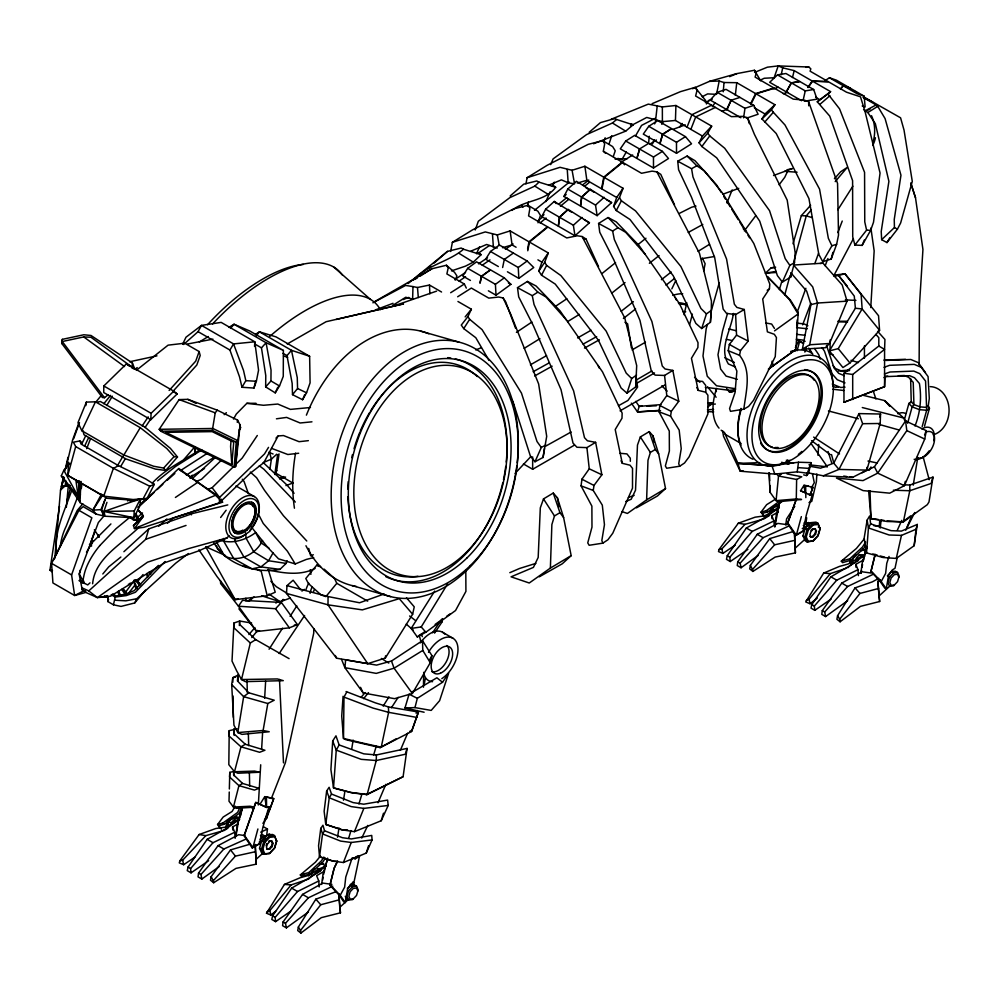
<?xml version="1.0" encoding="UTF-8"?>
<svg xmlns="http://www.w3.org/2000/svg" width="999" height="999" viewBox="0 0 999 999"><rect width="100%" height="100%" fill="white"/><g stroke="black" fill="none" stroke-linecap="round" stroke-linejoin="round"><path stroke-width="1.5" d="M887.075 520.929L903.371 521.89L927.309 504.682L928.983 501.96L932.991 477.122L909.802 485.064L909.789 490.734L903.371 521.89L887.149 521.515L870.991 518.656L868.618 490.659M283.379 350.399L283.266 376.348L279.508 385.964L275.249 392.857L265.659 386.913L265.771 375.574L261.463 347.852L266.084 342.744L283.379 350.399L249.762 330.994L234.041 324.238L228.908 327.385M884.939 376.76L884.577 386.688L843.968 402.297L843.968 373.239L878.795 346.041L878.833 337.737L875.948 334.428M367.744 663.636L336.601 658.204L286.488 593.406L286.988 585.639L328.059 596.553L327.997 604.832L367.744 663.636L385.289 658.104L412.649 614.248L414.248 606.83L406.506 597.802M434.565 633.104L442.232 621.678L442.257 618.606M103.796 385.976L103.734 392.545L150.787 419.705L177.185 393.931L173.751 391.171L126.448 363.861L103.796 385.976L151.099 413.286L150.787 419.705M265.659 386.913L270.941 380.969L271.041 370.042L266.084 342.744L234.041 324.238L230.482 328.409M423.476 687.212L423.588 676.66M276.673 841.308L274.45 835.589L272.527 834.49L267.145 835.014L261.763 840.708L259.528 848.213L261.763 853.146L263.686 854.257L269.742 853.321L274.65 848.139L276.673 841.308L274.45 835.589L269.068 836.126L267.145 835.014M346.69 692.17L343.993 697.09L343.494 738.411L345.866 739.685L380.119 747.639L411.563 731.53L418.456 712.025L388.449 706.93L375.474 702.896L346.066 691.533M820.117 528.971L817.894 523.251L815.971 522.14L810.589 522.677L805.194 528.359L802.971 535.864L805.194 540.796L807.117 541.908L813.186 540.971L818.081 535.801L820.117 528.971L817.894 523.251L812.512 523.788L810.589 522.677M850.511 559.328L849.699 562.849L850.436 560.339M529.433 242.058L548.301 252.947L541.92 262.15L538.823 271.066L541.533 275.2L555.257 284.091L598.463 340.334L621.091 388.012L626.96 393.156L635.676 386.95L636.7 365.646L624.737 317.894L582.117 236.538L577.285 235.776L566.758 237.937L547.889 227.035L529.433 242.058L527.772 250.761M711.3 310.439L711.425 301.024L699.462 253.271L656.88 171.89L652.06 171.129L641.533 173.289L622.664 162.4L604.195 177.41L601.997 189.023L616.683 197.502L613.598 206.431L616.296 210.552L629.982 219.48L673.201 275.712L695.828 323.389L701.685 328.534L710.401 322.327L711.3 310.439L706.43 313.911L701.685 328.534M248.888 844.53L230.519 849.912L211.151 876.685L210.489 880.219L213.674 882.729L235.964 868.393L256.206 864.172L255.22 845.891M792.657 531.693L769.73 538.611L750.361 565.372L749.7 568.906L752.884 571.428L775.174 557.08L795.416 552.859L794.455 533.116M768.855 472.814L770.129 492.357L776.073 500.649L796.29 498.938L796.628 479.458L801.747 476.785L787.025 473.901M229.221 730.656L228.821 764.66L234.515 771.752L237.887 773.238L259.515 772.252L254.57 771.091L234.515 771.752L240.984 746.802L245.317 744.28L264.935 750.249L259.578 752.284L240.984 746.802L229.233 736.201L229.221 730.656L236.763 728.945M313.798 628.633L313.711 633.204L285.402 762.712L271.328 798.576M376.386 754.957L376.261 760.526L367.132 794.542L352.709 792.981L336.039 788.673L333.516 787.824L330.906 769.63L332.704 740.971L335.964 735.851L339.148 744.942L336.251 750.112L333.516 787.824L350.312 792.357L367.132 794.542L403.097 776.71L407.08 748.413L376.386 754.957L363.786 753.845L339.148 744.942M167.432 523.251L173.177 518.081L219.393 502.784L219.543 497.427L212.125 487.699L207.879 489.373M256.206 864.172L255.245 844.43M795.416 552.859L794.555 534.59M229.258 792.02L229.008 801.235L233.441 807.067L236.301 808.316L254.358 807.192L250.187 806.23L233.441 807.067L238.936 785.639L242.595 783.453L258.953 788.311L254.42 790.097L238.936 785.639L229.545 776.96L229.795 772.352L234.34 771.34M229.345 788.998L229.795 772.352M870.753 307.592L874.162 250.911L870.891 228.022M108.079 394.842L104.483 397.714L102.36 397.49L61.851 343.556L62.338 339.348L83.816 334.765L90.996 335.477L132.38 362.974L134.553 368.494M62.338 339.348L61.851 343.556M145.504 590.084L134.728 602.946L121.029 606.418L113.436 604.795L107.78 601.523L107.942 596.303M132.38 362.974L132.243 367.257L90.946 337.237L83.741 336.938L62.275 341.521L104.483 397.714M372.889 302.809L405.582 285.452L412.987 286.588L412.612 299.088L405.744 297.265L392.595 305.469M675.923 105.494L711.675 126.136L702.447 136.064L675.449 120.467L675.923 105.494L662.349 106.918L648.301 104.121L611.201 119.243M550.374 568.081L551.873 524.55L554.482 515.946L559.939 512.674L553.246 493.081L543.493 498.913L540.309 507.867L538.186 557.454L533.416 567.395L511.063 576.823L529.245 583.004L550.374 568.081L571.166 555.656L563.611 517.544L557.355 497.689L553.246 493.081M621.878 511.575L627.397 513.449L646.615 499.875L647.989 460.264L650.361 452.435L655.332 449.463L649.238 431.63L640.359 436.925L637.474 445.079L635.526 490.209L631.181 499.25L625.761 501.535M233.941 623.026L233.766 627.672L250.324 643.006L241.496 679.532L245.342 681.643L283.279 680.656L277.397 678.945L241.496 679.532L236.726 670.991L232.018 661.063L233.941 623.026L239.635 621.016L251.636 623.051M807.204 472.689L823.288 475.799L852.659 477.347L866.832 470.117L880.194 423.489L880.544 414.036L859.003 413.598L833.753 463.136L820.566 468.181L810.039 466.308M80.907 481.393L79.982 502.672L92.895 510.127L96.079 514.098L103.933 515.984L98.352 522.539L79.121 574.113L82.58 591.458L74.65 595.504L52.922 582.954L51.598 563.374L78.946 510.339L83.167 506.643L96.079 514.098M254.558 346.416L254.782 341.795L221.166 322.39L201.498 325.399L185.976 337.225L182.667 344.193M80.732 481.88L79.932 497.465L80.382 494.493M142.345 516.196L138.062 520.691L137.1 520.666L137.263 517.619L134.877 514.348M258.316 805.007L260.702 764.784M261.613 749.312L262.625 732.292M264.635 698.264L265.647 681.243M867.007 467.345L866.832 470.117L838.948 469.418L823.288 475.799M68.619 462.262L67.807 475.399L107.118 498.301L136.438 500.449M130.182 501.448L140.472 498.813L134.241 510.951L133.816 517.719L105.095 516.233L103.933 511.476L106.955 502.335M795.891 349.463L768.468 369.068L795.891 349.463L798.126 313.961L797.926 312.212L790.434 300.1L767.569 276.798L789.31 299.45L798.126 313.961L774.55 330.869M816.87 473.976L816.383 481.73L811.787 501.323L808.99 502.647M818.019 455.357L818.693 444.505M239.335 625.549L239.635 621.016L239.735 624.525L255.694 639.635L289.086 658.628M635.676 386.95L636.313 377.172M710.401 322.327L711.038 312.55M879.307 526.61L879.719 520.479M343.069 696.291L341.733 716.083L343.494 738.411L360.826 742.644L381.231 747.202L388.623 712.337L388.449 706.93M702.447 136.064L699.063 142.807L701.872 146.516L716.695 157.842L759.715 221.129L777.372 275.587L782.379 282.08L790.671 277.135L794.492 262.6L795.179 252.697L787.2 200.125L754.407 134.341L747.602 117.682L742.519 116.384L731.368 116.646L695.616 96.004L697.102 90.172L695.117 87.388L680.456 91.646L652.097 103.671M63.299 478.946L61.513 486.451L65.272 486.263L65.697 480.519M69.905 463.311L63.849 470.317L61.314 475.861L79.57 501.486L78.234 496.64L78.996 486.188L80.32 491.033L77.86 480.631M743.818 409.19L748.613 406.406L753.571 400.249L775.249 356.606L776.435 337.537L774.337 334.303L767.382 331.843L762.712 299.001L769.417 288.873L769.792 284.053L753.82 243.519L722.552 193.144L704.295 170.729L696.84 165.809L687.15 156.044L677.734 161.201L678.583 169.73L691.458 197.128L714.71 257.667L723.164 309.116L726.56 313.411L735.626 314.548L744.28 309.49L748.201 341.084L740.471 350.612L739.547 355.307C752.122 371.228 745.941 391.496 743.818 409.19L730.494 411.338L729.57 408.591L735.064 392.532L736.875 371.128L728.221 350.699L729.345 344.43L736.55 335.14L735.626 314.548M231.056 440.434L230.594 446.353L231.818 464.685L165.722 432.355L212.175 431.63L233.741 442.182L231.818 464.685M917.282 524.45L914.16 545.704L896.278 558.441L882.954 557.504L866.52 552.872L868.443 527.934L867.132 520.154L869.617 515.971L870.641 523.863L868.443 527.934L889.11 535.002L901.46 535.389L916.008 529.27L917.282 524.45L901.373 531.093L891.046 530.656L870.641 523.863M723.276 91.783L724 82.517L719.193 81.019L709.465 81.369L692.557 88.711M54.808 558.291L60.527 490.047L63.586 476.648M234.091 467.07L236.226 442.12L237.799 440.659L240.135 425.025L237.562 420.092L217.245 410.164L187.824 399.35L179.146 399.588L159.216 429.308L160.814 431.231L234.091 467.07L235.577 466.658L240.135 425.025M235.577 466.658L237.799 440.659L212.887 428.471L159.216 429.308L161.988 430.669M649.25 136.251L648.626 143.232M796.715 325.936L797.252 319.83M797.652 315.259L797.926 312.212M66.321 507.367L68.319 485.689M412.562 691.383L412.35 693.493L394.53 698.676L363.174 692.956L344.892 667.669L341.558 659.44M510.739 397.877L513.061 401.885L530.357 455.994L535.002 461.75L543.056 457.455L546.703 436.351L538.636 383.966L510.714 314.223L503.121 297.964L498.638 297.028L488.786 298.127L471.341 288.062L457.654 296.778M385.289 658.104L385.539 655.819M904.357 419.867L908.878 403.521L911.238 401.785L910.613 378.396M880.244 528.021L881.093 520.329M655.669 119.83L657.255 105.632M735.326 95.33L736.763 82.692L724 82.517M914.16 545.704L916.008 529.27M790.671 277.135L791.171 272.764M238.074 675.099L237.387 680.868L248.801 692.782L274.226 700.212L267.807 703.508L243.656 696.653L231.681 684.577L232.779 677.684L238.074 675.099L238.087 681.181M123.352 589.148L125.737 592.195L125.412 594.742L121.641 589.36M326.648 791.021L324.126 811.25L325.761 824.437L341.571 829.757L354.458 831.655L381.243 820.728L388.199 805.456L387.612 800.074L363.773 804.207L353.122 802.597L331.531 794.055L329.121 787.312L326.648 791.021L329.245 797.764L325.761 824.437L343.069 830.044L347.577 829.932M568.056 209.39L559.415 217.17L558.291 226.161L541.77 216.621L545.629 209.216L554.27 201.436L571.753 212.287M559.577 217.27L558.453 226.249L574.974 235.789L589.447 222.765L568.219 209.49L559.577 217.27L573.364 225.225L574.974 235.789M590.209 189.248L581.568 197.028L580.456 206.019L563.936 196.478L567.782 189.073L576.423 181.294L593.906 192.145M581.73 197.128L580.619 206.106L597.14 215.647L611.6 202.622L590.372 189.348L581.73 197.128L595.516 205.082L597.14 215.647M266.708 835.027L267.47 829.045L263.649 826.835M320.766 828.396L318.556 845.703L319.505 856.755L332.617 861.051L343.394 862.524L366.246 853.096L372.065 839.934L371.74 835.426L351.286 838.948L342.382 837.699L324.55 830.768L322.939 825.249L320.766 828.396L322.552 833.915L319.505 856.755L333.941 861.325L337.749 861.188M805.918 523.713L806.68 517.732M922.164 426.598L926.685 410.252L925.574 381.069L919.704 373.601L913.798 371.091L890.009 372.003L884.44 374.013M244.78 835.551L238.674 834.714L218.044 845.629L198.526 873.163L198.052 876.872L201.848 879.07L219.018 866.72M331.893 884.34L322.739 883.091L302.56 894.417L283.067 921.977L282.592 925.673L286.388 927.871L308.441 911.987M581.068 485.851L581.93 479.195L589.26 468.818L586.913 447.627L595.629 442.332L601.873 474.775L593.98 485.464L593.256 490.459L602.297 505.119L604.457 524.7L601.835 540.509L602.822 543.156L589.148 545.279L587.749 542.894L591.982 527.122L591.883 506.106L581.068 485.851L593.256 490.459M659.003 411.788L659.827 405.457L666.783 395.592L664.56 375.449L672.839 370.417L678.771 401.261L671.278 411.413L670.579 416.158L679.17 430.082L681.231 448.688L678.733 463.711L679.682 466.233L666.683 468.244L665.359 465.971L669.38 450.999L669.28 431.019L659.003 411.788L670.579 416.158M787.05 524.65L777.884 523.401L757.254 534.315L737.737 561.85L737.262 565.559L741.058 567.757L758.229 555.407M871.103 573.026L861.95 571.778L841.77 583.116L822.277 610.664L821.802 614.373L825.599 616.558L847.651 600.686M237.263 422.327L237.562 420.092M235.727 836.438L237.325 824.437L242.245 808.228L240.634 815.659M321.653 884.44L323.052 873.925L327.535 859.202M774.737 526.623L776.535 513.124L780.119 501.336M785.776 524.925L786.575 518.918L794.767 506.331M860.863 573.126L862.262 562.624L866.745 547.889M722.577 430.744L723.526 436.288L740.222 471.203L774.787 474.1L797.202 471.828L798.513 462.237L810.976 462.624L808.553 473.364L806.593 475.586L803.658 474.887M275.087 474.6L276.723 470.479L279.021 453.871M52.335 571.915L49.95 570.242L59.503 506.268M277.597 454.707L274.825 474.3L276.723 470.479M743.593 117.845L744.979 108.329L753.758 105.37L758.104 114.248L746.34 118.219M269.892 469.355L271.391 459.153L269.455 451.998M217.245 410.164L215.222 412.837L212.325 430.432L160.814 431.231M81.281 488.548L81.968 484.09M543.056 457.455L544.43 448.501M337.537 837.187L339.023 827.946M343.481 800.199L344.967 790.958M351.66 749.35L353.147 740.109M85.814 405.631L86.389 402.098L95.467 401.823L140.247 427.672L166.796 448.514L174.076 456.58L177.497 456.993L165.709 470.467L155.307 469.068L125.837 458.891L83.991 434.727L82.929 430.706M867.132 520.154L864.16 538.124L866.52 552.872M913.223 485.152L917.781 457.48M235.864 836.55L238.848 818.993L242.245 808.228M322.59 880.194L323.089 877.272M323.589 874.35L327.56 858.116M337.4 861.475L334.103 868.306L329.945 885.239L339.073 895.092L343.806 901.897L345.304 902.522L347.552 889.197L351.198 883.803L354.021 881.98L359.453 856.368L357.854 855.856L353.808 858.266L355.294 858.765L359.453 856.368M774.837 526.71L779.332 503.646M861.063 573.276L861.563 570.354M862.05 567.42L862.549 564.497M863.049 561.575L866.77 546.803M875.099 554.557L870.941 571.49L880.069 581.343L884.802 588.149L886.3 588.773L888.548 575.449L892.194 570.054L895.017 568.231L897.252 557.679M231.681 684.577L233.953 725.187L237.799 732.567L263.112 730.494L267.807 703.508M113.436 604.795L115.222 597.065L111.176 594.73M605.581 153.334L603.346 151.249L604.67 143.769L602.747 140.647L588.174 144.343L547.127 165.322L527.11 177.71L525.961 183.816M424.313 683.978L425.337 678.196M335.639 891.845L315.846 899.175L298.364 927.035L297.702 930.569L300.886 933.091L321.291 917.656L340.447 912.824L338.823 894.043M878.77 578.346L872.352 581.855L855.057 587.874L837.574 615.721L836.912 619.268L840.097 621.778L860.501 606.343L879.657 601.51L877.896 581.293L880.419 579.67M450.661 251.486L452.372 242.332L472.402 229.945L513.449 208.966L527.984 205.282L537.874 211.214L540.471 215.422L537.986 222.789M802.384 349.188L809.702 344.755L817.532 303.034L812.686 286.85L793.481 265.047L822.989 263.174L842.207 284.977L847.052 301.161L829.545 343.494L825.361 347.727L802.384 349.188L810.926 304.633L806.692 291.196L790.983 272.927M527.609 249.051L528.983 241.795L547.452 226.785L528.583 215.896L529.895 208.416L527.984 205.282M603.346 151.249L622.215 162.138L603.758 177.16L601.548 188.761L586.85 180.282L577.285 183.079M527.509 206.443L528.359 201.985M905.569 420.916L906.817 430.619L877.709 473.139L863.011 480.606L836.438 478.046L863.111 490.609L889.684 493.169L904.382 485.689L924.737 439.048L926.335 430.694L905.569 420.916L874.412 466.783L862.087 472.777M198.064 331.656L229.932 350.05L239.51 376.798L241.983 387.275L253.958 388.062L256.381 381.268L258.554 370.167L254.782 341.795L233.541 343.906L201.498 325.399L198.064 331.656L183.591 344.505M259.653 843.643L262.837 827.509L268.968 806.705L265.06 806.767L255.682 802.434L244.068 835.738L252.123 847.864L259.653 843.643L252.123 847.864M795.891 500.299L787.499 523.389L795.566 535.514L803.096 531.306L806.268 515.159L812.399 494.368L808.503 494.43M719.193 81.019L716.533 94.343L707.617 93.894L702.222 96.728M756.068 93.844L774.937 104.733L765.009 113.961L761.962 118.956L776.223 133.504L808.94 198.551L818.818 254.333L822.739 261.701L831.193 259.053L836.638 244.293L838.511 235.102L837.562 183.454L808.578 101.511L803.77 100.012L793.281 99.138L774.412 88.249L756.068 93.844L750.948 104.183M136.476 586.575L136.001 588.786L133.654 581.43M781.23 74.763L782.704 67.82L778.221 65.909L767.394 67.183L754.57 72.403M904.694 484.24L905.319 481.343M774.987 526.66L775.636 523.688M239.835 819.018L227.285 827.984L207.143 839.335L188.062 867.032L187.263 870.641L191.059 872.839L208.629 860.726M326.236 866.021L311.338 876.672L291.658 888.123L272.602 915.846L271.803 919.455L275.599 921.64L290.647 911.25M803.221 99.95L805.244 90.897L813.686 89.523L817.02 99.163L804.295 101.236M779.045 507.704L766.495 516.67L746.353 528.021L727.272 555.731L726.473 559.328L730.269 561.525L747.839 549.413M864.272 555.556L850.549 565.359L830.868 576.823L811.812 604.532L811.013 608.141L814.809 610.339L831.106 599.075M896.278 558.441L901.46 535.389M64.935 470.691L67.994 457.28M479.932 282.917L481.468 276.273L490.359 269.792L476.573 261.838L467.682 268.319L462.812 276.036L470.429 280.444M480.107 283.017L481.63 276.373L490.521 269.892L504.308 277.847L510.901 284.353L496.016 295.204L488.386 290.809M502.634 267.507L504.295 259.453L513.361 253.059L527.147 261.014L533.741 267.52L518.843 278.384L507.417 271.778M684.04 314.71L686.812 302.797M391.496 661.026L394.068 668.194L412.35 693.493L430.269 662.724L431.93 655.631L422.502 640.621L391.496 661.026L376.573 665.109L345.642 659.889L344.892 667.669L376.248 673.388L394.068 668.194L422.777 650.424L422.502 640.621M329.945 885.239L334.19 868.156L337.412 861.463M870.941 571.49L875.186 554.408M65.809 468.431L72.615 439.91L78.809 423.139M80.282 570.054L79.358 573.938L84.091 583.391M253.958 388.062L255.682 380.931M69.868 485.339L65.272 486.263L65.996 483.304M792.469 77.547L794.193 70.617L782.704 67.82M414.972 707.592L417.32 698.326L442.532 682.267L448.663 673.189L439.61 700.674L431.193 710.426L414.972 707.592L404.97 707.979L409.078 694.193L417.32 698.326M831.193 259.053L832.891 252.372M381.243 820.728L381.693 818.993M733.378 313.436C731.405 329.907 718.506 348.127 728.371 363.936L735.214 366.933M411.563 731.53L418.456 712.025M689.647 324.575L692.382 314.111M262.899 823.376L266.508 818.506L268.481 811.051M879.757 417.02L880.544 414.036M703.758 270.754L705.132 263.748L702.359 258.117M239.36 819.667L225.374 827.184L215.884 828.496L199.113 834.527L179.845 860.838L179.296 862.886L183.654 864.722L194.743 857.279M778.571 508.354L764.585 515.871L755.094 517.182L738.323 523.214L719.055 549.525L718.506 551.573L722.864 553.409L735.189 545.142M257.904 828.97L252.897 847.552L244.343 835.289L255.869 802.397L265.859 806.955L268.968 806.705M801.348 516.633L796.34 535.202L787.786 522.952L796.553 498.738M784.739 294.955L790.022 275.549M793.681 262.125L806.268 215.871L811.263 209.965M75.687 446.565L67.807 475.399L103.746 496.141L133.154 499.525L147.065 498.439L154.308 484.34L145.667 478.933L118.556 465.696L81.056 444.056L79.858 440.934L73.414 442.195L75.687 446.565L113.386 468.331L149.8 486.238L154.308 484.34M66.783 501.535L70.504 488.036M797.052 350.774L799.525 341.858L803.208 343.256M804.844 352.073L806.081 347.615M907.616 423.226L912.137 406.88L913.935 404.57L913.223 382.367L908.69 377.36L904.332 375.512L898.313 375.736M914.997 426.011C920.416 412.4 921.715 397.877 919.417 383.479L914.497 377.747L909.689 375.699L886.762 376.586L883.978 377.585M924.525 426.123L929.457 408.291L928.283 405.731L929.295 398.489L928.071 376.561L921.265 367.345L914.26 364.373L889.61 365.322L884.04 367.332M727.522 313.386L722.514 331.131L717.981 354.77L720.629 369.068L726.098 376.099L737.362 379.308M707.417 324.438L706.156 328.908L702.996 355.994L707.255 376.223L716.533 385.776L735.501 388.723M710.801 312.537L719.255 282.792M82.068 587.887L88.774 590.909L145.779 539.273L148.776 528.883L192.72 513.486L227.784 504.907M653.496 168.007L653.471 157.03L639.685 149.076L636.975 158.466L653.496 168.007L668.493 158.529L662.424 151.373L648.638 143.406L639.522 148.976L636.813 158.379L620.292 148.839L625.736 141.021L634.69 135.352L648.476 143.319M662.537 134.241L659.827 143.644L643.306 134.103L648.751 126.286L657.717 120.629L671.503 128.584L662.537 134.241L648.751 126.286M662.699 134.341L659.989 143.731L676.51 153.272L691.52 143.794L685.451 136.638L671.665 128.684L662.699 134.341L676.485 142.295L676.51 153.272M806.593 475.586L810.976 462.624M932.991 477.122L931.13 483.454L909.789 490.734L893.331 490.222M227.198 827.247L228.846 821.702L232.829 817.494L235.015 818.755L238.998 818.368L236.813 817.095L234.153 817.357M269.742 853.321L264.847 853.795L262.824 849.312L264.847 842.482L269.742 837.312L274.65 836.825M266.134 845.753L266.77 843.593L267.432 843.98L266.471 847.202L267.432 849.325L269.742 849.1L272.065 846.653L273.027 843.418L272.065 841.295L269.093 841.146L272.065 841.295M267.432 849.325L266.77 848.95L269.093 848.725L271.416 846.278L272.377 843.044L271.416 840.921M269.068 853.72L274.45 848.039L276.686 840.521M308.703 875.811L309.515 873.076M311.363 875.211L312.849 870.204L314.648 868.306M779.382 289.598L782.017 280.731M792.994 243.756L801.335 215.659L810.639 205.27M771.041 513.523L772.277 509.353L776.26 505.157L778.458 506.418L774.475 510.626L772.277 509.353M813.186 540.971L808.291 541.458L806.255 536.975L808.291 530.144L813.186 524.975L818.081 524.487M812.537 536.388L814.847 533.941L815.808 530.706L814.847 528.583L816.458 531.081L815.509 534.315L813.186 536.763L810.214 536.613L813.186 536.763M812.512 541.383L817.894 535.689L820.129 528.184L818.206 527.072M851.985 562.712L853.845 556.455L855.644 554.557M855.668 560.539L856.443 557.942L859.24 554.994L862.037 554.72L864.709 556.256M889.572 577.072L887.924 582.629L889.572 586.276L893.556 585.876L897.539 581.668L899.187 576.123L897.539 572.477L895.341 571.216L891.358 571.603L887.374 575.811L889.572 577.072L893.556 572.877L897.539 572.477M348.751 837.986L350.974 830.594M358.953 803.958L362.063 793.606M373.589 755.132L376.248 746.253M368.569 845.766L366.246 853.096M407.08 748.413L405.269 754.257L376.261 760.526L361.188 759.34L336.251 750.112L332.704 740.971M382.142 817.544L383.516 813.174M225.587 827.322L227.71 820.666M769.442 513.648L770.729 509.652M89.136 548.114L94.768 530.619M626.96 393.156L631.693 378.534L636.575 375.05M603.783 142.045L605.169 137.775M608.928 144.293L611.75 135.702M64.398 477.722L61.513 486.451L69.843 485.514M104.895 500.024L101.861 509.165L103.034 513.923M351.735 859.165L345.766 877.085L344.63 887.162L340.184 895.329L345.304 902.522M889.06 556.443L886.762 563.336L885.626 573.401L881.18 581.58L886.3 588.773M613.249 156.668L615.247 150.787L612.637 146.578L602.747 140.647M103.746 496.141L113.386 468.331L118.556 465.696M812.524 81.206L830.581 91.633L817.269 101.798L829.732 116.084L852.597 180.657L852.721 236.788L854.882 245.067L862.137 245.392L870.666 230.319L873.501 222.253L880.057 173.027L865.196 112.163L860.501 96.828L846.503 92.195L828.446 81.781L812.524 81.206L808.104 87.562M86.189 592.332L74.65 595.504L71.591 574.924L91.858 517.794L78.946 510.339M136.289 370.367L168.082 345.154L184.703 343.206L199.138 351.548L195.742 361.126L169.118 390.472M283.004 353.346L286.988 355.644L292.17 383.391L292.507 394.655L302.597 399.712L306.556 392.782L310.09 382.829L309.628 356.281L276.011 336.875L259.428 331.818L255.494 334.34M475.212 229.982L478.334 221.254L509.827 197.652L534.802 186.114L538.973 182.143L555.694 187.3C545.079 201.623 524.999 199.725 511.963 210.427M73.651 438.711L79.47 422.652M65.272 486.263L66.321 483.379M797.427 311.588L805.868 288.286M814.834 263.536L818.531 253.334M266.508 818.506L273.738 798.601L264.76 796.653L260.115 804.083M810.364 494.393L812.949 487.287L803.97 485.339L800.873 490.297M809.977 495.367L812.949 487.287M77.422 497.577L66.234 526.173A42.545 29.396 -72.5 0 0 60.34 546.353M86.701 448.676L90.534 438.623M107.78 601.523L108.591 599.4M213.961 542.869C226.298 564.772 256.331 573.975 279.97 569.355L286.126 563.411L287.138 560.789M802.609 324.837L810.863 303.209M825.174 265.734L827.934 258.516M837.836 232.567L842.244 221.041M538.823 271.066L544.705 262.287L548.301 252.947M613.598 206.431L619.467 197.64L623.064 188.299L604.195 177.41M275.637 911.313L270.866 915.072L266.508 913.236L284.44 884.415L300.137 877.759L308.828 875.361L324.563 866.345M863.773 555.044L848.039 564.06L839.347 566.458L823.651 573.101L805.718 601.922L810.077 603.758L817.244 598.126M71.716 490.397C64.848 510.814 53.496 531.668 56.731 553.796M687.037 127.16L691.895 114.71L711.588 105.22M690.858 129.37L695.704 116.92L715.396 107.43M343.394 862.524L351.261 842.482L372.065 839.934M726.922 202.934L732.142 189.935M103.933 515.984L101.011 509.627L106.206 496.765M354.458 831.655L363.848 808.391L388.199 805.456M862.137 245.392L864.31 240.022M86.389 402.098L77.997 422.602L81.806 430.706L123.876 454.995L153.546 466.221L163.624 468.069L165.709 470.467M302.597 399.712L304.67 394.655M455.194 280.157L456.93 275.949L454.557 272.352L446.453 265.247L431.955 268.743L374.175 301.898M924.587 434.915L926.335 430.694M550.711 164.598L553.096 158.891L586.588 134.578L612.449 123.014L616.608 119.48L633.116 124.85L625.686 131.156L593.581 143.756M262.55 540.521C256.194 554.033 238.823 563.124 224.625 556.056L216.508 542.032M377.997 802.784L385.864 784.327M400.387 750.237L407.654 733.191M416.133 713.311L417.345 710.464M906.717 527.809L910.963 517.869M476.535 253.746L479.532 246.803M545.891 201.611L550.074 191.895M552.459 186.338L554.258 182.18M535.002 461.75L541.296 447.465L545.804 445.054M275.249 392.857L277.747 387.287M239.473 808.341L237.65 812.424L222.977 822.951L217.557 824.525L220.117 828.121M782.379 282.08L789.859 265.372L794.492 262.6M241.621 807.929L239.123 813.473L224.3 824.237L218.956 825.736L221.416 829.195M897.302 530.294L901.76 520.367M753.758 105.37L739.972 97.415L731.031 100.275L726.71 109.578L710.189 100.037L717.245 92.32L726.023 89.361L739.809 97.315M134.728 602.946L136.688 598.751L175.749 563.161L188.386 553.533M488.998 360.439L475.799 337.712L463.736 328.609L461.276 325.075L467.907 316.621L471.378 309.228L457.954 301.486M84.54 446.278L88.486 437.937M81.806 430.706L95.467 401.823M654.607 123.876L656.58 119.718M787.412 171.691L784.739 177.322L779.108 184.79M652.447 143.968L654.445 139.76M661.8 124.326L663.136 121.516M361.763 838.061L367.794 825.399M671.827 288.873L675.861 280.444M81.631 444.268L85.664 435.839M53.471 559.939L77.273 510.377L82.855 503.821M795.379 347.627L798.825 340.634M264.323 820.391L269.78 809.365L273.738 798.601L264.76 796.653L266.383 807.417M750.511 103.921L755.631 93.581L773.963 87.999L755.107 77.098L756.38 72.652L754.445 70.267L736.825 73.614L709.465 81.369M905.756 530.194L914.747 512.512M308.366 440.659L299.063 441.683L283.454 435.539L278.122 435.964L263.848 462.624L250.075 473.389L219.393 502.784M541.533 275.2L546.615 265.409L544.705 262.287M616.296 210.552L621.39 200.762L619.467 197.64M863.311 97.54L877.085 105.494L875.773 105.132L865.109 110.864L867.844 112.525L875.349 123.689L888.898 181.343L881.218 231.493L881.655 239.673L886.975 242.582L897.414 229.171L900.636 222.989L912.287 181.418L904.033 130.095L900.574 117.807L863.81 96.94M859.003 413.598L862.636 423.701L838.948 469.418L833.753 463.136M833.803 275.687L853.383 238.711M143.481 498.089L149.8 486.238M101.011 509.627L92.895 510.127L101.511 494.068M189.997 478.259L191.496 475.549M233.516 419.068L236.288 414.073L246.853 403.321L256.031 403.296M429.707 659.627L431.93 655.631M190.834 477.959L192.345 475.237M869.08 470.354L870.978 466.945M273.164 552.659L268.619 560.751L260.951 566.908L252.048 568.843L233.853 558.778L223.863 541.495L223.514 538.486M699.063 142.807L707.754 133.142L711.675 126.136M791.295 82.842L786.201 91.833L769.68 82.293L777.509 74.888L785.951 73.514L799.737 81.468L791.295 82.842L777.509 74.888M813.686 89.523L799.899 81.568L791.458 82.942L786.363 91.92L801.61 100.724M811.263 488.024L814.297 482.717L812.412 473.663M621.74 159.902L626.311 151.948M635.464 136.014L641.57 125.399L655.119 118.394M822.739 261.701L831.905 245.779L836.638 244.293M86.488 552.197L91.783 543.019L110.914 523.938M241.983 387.275L245.829 380.669L243.519 370.442L233.541 343.906L229.932 350.05M886.975 242.582L889.784 237.774M235.215 806.181L232.105 811.463L223.177 817.045L217.557 824.525M117.095 466.233L123.277 455.769M120.717 466.421L125.387 458.578M123.876 454.995L140.247 427.672M834.277 276.411L844.979 273.826L878.546 315.734L879.57 330.319L849.937 362.987L842.931 367.545L829.37 350.911L838.236 348.626L862.149 308.953L861.126 294.355L844.979 273.826L834.34 275.1M106.743 405.469L112.363 396.203M829.37 350.911L855.394 308.241L854.282 296.116L838.76 275.712L847.414 286.326M239.198 430.007L240.809 427.385M257.305 435.489L242.22 458.066L235.764 464.41M268.519 447.365L264.51 453.933L219.543 497.427M465.796 570.154L465.921 591.396L455.532 610.539L425.849 632.23L417.307 636.95L411.188 628.421L421.228 626.935L447.677 583.778M102.81 573.975L108.704 566.895L120.854 557.042M331.531 794.055L329.245 797.764L351.124 806.58L363.848 808.391M383.191 706.106L388.986 696.84M513.199 252.959L499.413 245.005L490.509 251.486L485.639 259.203L498.351 266.546M411.188 628.421L434.665 591.096M323.851 857.055L321.466 860.813L308.866 872.539L300.312 874.924L301.548 876.398L310.127 873.875L322.927 861.95L325.324 858.166M865.634 542.045L862.462 547.065L849.862 558.791L841.308 561.176L842.544 562.649L851.123 560.127L863.923 548.201L865.521 545.679M463.736 328.609L469.655 319.305L467.907 316.621M324.55 830.768L322.552 833.915L340.609 841.083L351.261 842.482M837.911 209.703L852.846 186.201M269.068 649.225L282.517 628.209M290.085 616.383L296.815 605.881M391.408 707.767L398.139 697.377M92.895 510.127L102.885 494.792M279.146 653.558L304.595 615.496M142.158 425.924L148.202 416.895M145.017 427.547L151.024 418.581M432.604 632.729L440.272 621.291M706.43 103.983L708.99 100.175M712.349 106.693L714.909 102.909M679.52 127.223L682.117 123.426M761.962 118.956L771.39 109.878L774.937 104.733M616.683 197.502L623.064 188.299M807.816 87.4L812.237 81.044L828.171 81.606L810.114 71.191L810.813 68.831L808.84 67.008L778.221 65.909L774.1 77.735L764.223 78.259L760.064 80.257M125.187 592.694L133.416 581.605M701.872 146.516L709.74 135.926L707.754 133.142M764.397 516.982L760.988 512.187L766.62 504.695L775.536 499.113M744.33 230.844L755.606 215.909M220.642 517.482L226.136 510.227M127.922 594.155L135.477 584.353M137.363 581.905L143.032 574.537M854.882 245.067L866.595 230.145L864.759 221.865L864.572 172.352L839.535 108.829L827.909 93.918L817.269 101.798M300.886 933.091L300.487 930.481L320.754 904.757L339.36 899.787M840.097 621.778L839.697 619.18L859.964 593.443L878.571 588.473M255.981 336.163L259.428 331.818L291.471 350.312L309.628 356.281M363.661 698.651L368.469 692.632M465.159 316.895L471.378 309.228M103.821 403.696L110.627 395.379M324.163 569.143L334.503 578.483L336.788 583.304L325.911 596.603L321.104 594.967L308.404 583.516L305.806 578.508L316.745 565.172L320.579 566.595M251.785 637.562L257.667 630.406M280.22 602.934L283.154 599.35M320.379 856.168L315.434 862.187L300.312 874.924M864.335 538.811L856.43 548.439L841.308 561.176L844.018 559.615M96.216 401.623L101.074 395.729M292.507 394.655L297.565 388.536L297.265 377.647L291.471 350.312L286.988 355.644M267.058 911.812L269.842 910.576L291.146 884.914L308.654 879.033L311.288 876.398L320.567 871.028M806.268 600.499L809.053 599.263L830.356 573.613L846.403 568.219M361.089 697.352L365.085 692.619M835.214 181.618L847.189 167.445L840.609 171.803L834.415 178.734M183.691 459.74L194.643 447.015M248.926 634.54L254.932 627.559M275.936 603.134L277.934 600.811M840.446 88.961L843.231 85.714L850.236 88.162L836.45 80.195L829.457 77.76L824.824 80.757M840.609 89.061L843.406 85.814L850.399 88.249L864.185 96.204L865.122 107.005L862.199 105.981M81.731 588.948L86.638 592.782L97.365 597.614L110.552 596.178L164.748 562.687L199.051 550.761L227.11 537.899L229.008 535.689M191.059 872.839L190.584 868.581L212.999 842.706L234.715 832.267L232.555 826.985L237.824 823.938M275.599 921.64L275.125 917.382L297.515 891.508L318.781 880.956L316.621 875.673L324.513 871.103M730.269 561.525L729.794 557.267L752.21 531.406L773.925 520.966L771.765 515.671L778.358 511.875M814.809 610.339L814.335 606.068L836.725 580.194L857.991 569.655L855.831 564.36L863.723 559.802M764.685 122.14L773.326 112.263L771.39 109.878M201.848 879.07L200.949 874.475L223.888 849L246.116 839.01M213.674 882.729L213.274 880.756L235.414 856.118L255.12 851.772M286.388 927.871L285.489 923.288L308.416 897.801L332.754 886.175M741.058 567.757L740.159 563.174L763.099 537.699L789.198 525.886M752.884 571.428L752.484 569.455L774.637 544.805L794.33 540.459M825.599 616.558L824.699 611.975L847.627 586.488L873.251 574.263M173.139 391.158L196.803 365.035L200.212 355.457L199.138 351.548M163.624 468.069L174.076 456.58M515.047 473.451L530.906 456.493M220.454 580.619L220.629 583.528L238.486 606.231L275.549 608.716L281.406 602.472L297.415 624.612L289.36 627.834L256.755 631.518L238.898 608.828M152.36 483.054C165.634 468.618 183.841 460.527 199.887 449.762M179.845 860.838L182.63 860.214L205.819 835.651L224.4 830.394L227.834 828.221M719.055 549.525L721.84 548.913L745.029 524.338L762.175 519.492M235.015 818.755L231.031 822.964L228.846 821.702M232.218 823.651L235.015 820.691L237.812 820.416M267.432 843.98L269.742 841.533M315.447 871.69L318.244 868.743L321.041 868.468M347.377 888.511L350.362 885.351L354.345 884.964L356.543 886.225L358.191 889.872L356.543 895.429L352.56 899.624L348.576 900.024L346.378 898.763L345.279 896.328M356.543 886.225L352.56 886.625L348.576 890.821L346.928 896.378L348.576 900.024M776.598 510.327L778.458 508.354M810.988 530.444L812.537 528.808L815.509 528.958M813.186 529.183L810.863 531.63L809.902 534.865L810.863 536.987M79.221 486.55L81.131 484.527L79.046 482.854M140.534 504.42L144.206 500.561L147.952 498.513M130.519 517.257L132.605 518.931L135.489 515.909M142.52 512.924L137.263 517.619M99.825 545.566L116.034 528.671L130.095 517.082M158.391 565.409L134.166 590.646L125.699 594.043L116.159 595.928L112.475 593.968M165.072 561.513L135.414 592.257L126.311 595.591L115.222 597.065M221.129 499.1L222.577 502.197L143.906 527.31L134.453 528.558L133.454 525.624L143.244 515.571L137.924 509.49M275.999 438.111L278.122 435.964M266.508 913.236L269.73 909.989M847.864 567.719L850.499 565.097L858.453 560.489M212.125 487.699L233.616 466.533M151.099 413.286L173.751 391.171M137.862 507.33L178.796 468.456L215.509 495.279L222.577 502.197M221.191 460.427L201.511 479.308L195.767 481.643M413.211 280.294C426.923 264.935 448.489 262.025 463.524 249.25L481.131 254.683L473.289 262.138L465.447 266.159L451.473 270.891M881.655 239.673L894.442 227.547L894.242 219.493L900.961 175.225L885.077 118.569L877.746 106.344L875.773 105.132M140.409 505.307L153.871 492.682M157.23 489.522L162.837 484.265M133.454 525.624L143.344 516.383L143.244 515.571M776.073 272.49L765.434 273.164L771.191 267.782L775.649 267.233M276.748 454.195L271.391 459.153L263.149 462.662M60.527 490.047L64.56 486.326M215.272 457.517L193.906 477.172L191.071 478.296M89.985 582.854L87.725 584.927L78.983 580.581M123.901 551.71L148.776 528.883M571.166 555.656L562.275 563.786L539.273 576.823M649.238 431.63L652.971 435.814L658.666 453.883L665.534 488.573L657.454 495.966L636.525 507.829M256.331 859.152L262.812 853.258M340.447 912.824L339.772 907.342L348.401 899.475M795.541 547.852L805.256 539.01M879.657 601.51L878.983 596.028L889.772 586.188M224.188 414.672L226.373 412.687M563.936 196.478L566.158 194.468M541.77 216.621L543.993 214.61M573.364 225.225L582.005 217.445M595.516 205.082L604.158 197.303M167.258 480.232L174.862 473.476M158.754 526.173L166.933 518.943M286.988 585.639L293.144 580.194L300.674 589.81M510.164 195.966L523.738 184.166L536.75 180.981L538.973 182.143M428.321 268.057L430.581 266.096M433.953 263.162L447.49 251.386L461.188 248.027L463.524 249.25M820.042 104.258L829.882 95.742M589.173 132.293L600.424 122.627L614.185 118.706L616.608 119.48M827.909 93.918L830.581 91.633M139.261 527.01C122.627 543.656 94.793 557.991 92.62 583.766M303.896 874.425L301.548 876.398L304.208 874.849M540.072 222.964L546.053 218.032M560.439 206.181L568.818 199.276M584.403 186.438L589.198 182.492M408.067 283.591L447.49 251.386M534.49 210.314L569.33 182.118M537.687 221.041L542.557 217.133M558.354 204.433L566.858 197.602M582.667 184.902L588.736 180.02M602.197 273.389L615.559 262.637M637.437 245.055L645.953 238.224M157.642 480.819L175.524 466.496L201.835 449.912M611.688 293.207L625.049 282.592M649.362 263.299L659.078 255.594M843.968 373.239L852.696 374.475L884.577 349.388L884.939 339.46L877.921 331.618M621.203 311.263L633.391 301.686M661.425 279.683L671.178 272.028M623.401 318.481L635.576 308.953M665.996 285.14L674.512 278.471M903.108 521.615L910.501 515.996M248.801 692.782L243.656 696.653L237.799 732.567L241.97 734.365L269.231 731.743L263.112 730.494M707.991 406.793L712.799 403.196L708.254 403.171M134.99 369.243L137.225 367.582M782.567 501.136L767.731 511.9L762.399 513.399L764.859 516.858M781.58 473.776L778.533 476.024L776.073 500.649L779.744 501.573L801.535 499.475L796.29 498.938M518.843 278.384L518.244 267.495L527.147 261.014M496.016 295.204L495.417 284.328L504.308 277.847M760.988 512.187L766.408 510.614L779.857 500.961M911.65 401.561L908.878 403.521L912.137 406.88L919.517 409.665L926.685 410.252L929.457 408.291L927.284 406.056M417.307 636.95L424.95 631.58M435.139 624.412L442.782 619.043M446.603 616.358L450.424 613.673M459.128 281.131L465.559 276.711M482.267 265.21L489.972 259.89M505.394 249.275L513.099 243.968M477.884 253.484L489.398 245.554M107.13 595.554L104.87 597.09L100.449 597.29M249.051 601.186L251.611 599.437M301.923 591.071L304.433 589.36M175.399 497.452L197.914 482.205M247.852 601.111L254.058 596.952M877.572 331.668L879.57 330.319L862.149 308.953L855.394 308.241M679.682 466.233L684.527 462.999L689.148 456.768L707.879 413.973L707.904 395.204L705.544 392.17L698.176 390.359L696.84 387.575M602.822 543.156L607.929 539.76L612.787 533.204L632.504 488.161L632.529 468.406L630.044 465.222L622.302 463.311L621.066 460.739M455.194 279.333L465.534 272.44M478.471 263.836L487.512 257.804M516.408 332.367L531.918 322.028M555.194 306.531L566.833 298.776M207.605 453.109L180.482 470.604M214.023 457.305L186.388 475.099M204.545 468.481L190.185 477.26M795.566 535.514L800.586 532.255M350.012 885.314L353.783 882.891L352.859 882.005M450.661 292.732L464.335 284.016L466.308 288.099M620.816 162.5L632.679 154.995M649.812 144.168L656.405 139.997M676.485 142.295L685.451 136.638M653.471 157.03L662.424 151.373M763.611 519.08L769.692 515.372M250.324 643.006L255.694 639.635M414.897 279.395L417.52 277.759M420.142 276.124L431.955 268.743M664.56 375.449L655.082 375.112L651.336 371.128L639.947 320.342L613.798 259.815L599.737 232.23L598.601 223.451L608.066 217.532L616.271 221.89L638.998 245.454L679.382 303.496L698.026 342.682L697.889 347.54L691.445 358.279L698.176 390.359M586.913 447.627L576.947 447.265L573.001 443.069L561.013 389.622L533.491 325.936L518.706 296.903L517.507 287.662L527.46 281.431L536.101 286.014L560.014 310.814L602.522 371.89L622.14 413.124L621.99 418.244L615.209 429.545L622.302 463.311M598.601 223.451L612.624 231.044L617.931 227.722L625.724 232.342L645.192 254.295M517.507 287.662L532.267 295.654L537.849 292.158L546.041 297.015L566.545 320.117M867.844 112.525L877.746 106.344M767.195 290.272L769.417 288.873M524.163 348.364L539.935 338.649M567.557 321.653L579.395 314.373M199.338 341.995L208.279 336.501M698.089 251.336L709.465 244.355M646.615 499.875L665.534 488.573M411.725 692.619L436.9 677.784L442.532 682.267M636.001 380.182L651.985 370.891M259.141 842.157L264.348 839.123M802.259 528.571L810.064 524.025L808.616 522.514L803.296 525.574M637.312 382.942L654.557 372.952M632.055 349.937L645.479 342.182M620.067 410.876L665.172 384.84M523.426 463.948L532.654 469.268L574.35 445.192M260.09 839.185L269.405 833.828L270.854 835.339M287.25 343.981L326.099 321.715L403.534 303.883L336.238 319.443M530.394 364.822L546.578 355.607M577.597 337.937L591.083 330.244M534.627 375.974L552.147 366.183M584.49 348.102L599.313 339.81M545.442 446.278L571.128 432.005M618.468 405.731L627.934 400.474L637.587 387.088L635.926 376.536M533.166 371.728L549.375 362.762M583.141 344.093L596.64 336.626M677.734 161.201L691.57 168.694L696.84 165.809M688.249 232.442L702.809 224.463M380.119 747.639L396.228 738.81M409.665 731.468L412.35 729.994M630.581 125.874L646.74 117.445L662.399 121.641L675.449 120.467M127.522 500.886L129.97 499.637M867.457 110.365L870.204 108.966M705.369 102.622L712.225 99.176M679.482 213.324L691.695 207.193L695.991 206.131M366.296 794.667L403.097 776.71M284.203 599.862L280.145 601.773L261.775 595.829M260.739 832.179L267.47 829.045M198.901 549.787L217.108 576.673L235.19 599.65L267.22 595.754L275.225 592.207L268.169 569.305M509.815 572.677L519.567 568.468L535.901 563.374M729.657 76.648L736.825 73.614M771.153 508.329L778.671 505.132M228.971 820.129L235.24 817.469L239.872 817.407M548.563 185.265L561.376 179.857L568.156 182.755L574.55 183.878L572.077 170.28L560.027 167.308L527.11 177.71M470.979 251.086L486.638 244.48L497.227 248.077M773.85 88.961L778.134 87.2M251.248 526.86L267.807 547.489L278.521 558.841L295.242 563.948L306.331 559.428L313.686 557.592M313.311 554.757L310.652 555.831L308.716 548.414M215.509 495.279L134.453 528.558L143.344 516.383L137.687 509.54M808.291 541.458L807.117 541.908L804.894 536.975L802.971 535.864M264.847 853.795L263.686 854.257L261.451 849.325L259.528 848.213M375.836 309.752L393.044 303.309M403.084 299.55L408.816 297.402M475.661 349.887L481.393 347.739M315.072 568.419C300.374 576.023 283.279 573.176 267.882 569.842M843.968 402.297L884.577 386.688L884.577 349.388L878.795 346.041M673.538 129.171L685.252 124.838M721.84 111.289L727.697 109.128M722.801 194.243L738.748 188.361M773.538 175.512L792.394 168.556L786.962 169.805M285.951 485.589L293.256 482.892M628.408 497.452L634.165 495.329M279.458 478.146L283.803 476.548M279.832 479.133L285.602 477.035M290.234 598.089L280.145 601.773L268.931 594.005M384.24 593.955L359.553 602.772L328.059 596.553M392.557 306.393L436.575 291.146M103.933 511.476L140.472 498.813L140.06 505.594L133.816 517.719L103.933 511.476L134.241 510.951M783.341 93.756L787.774 92.233M145.779 539.273L186.039 525.437M452.372 242.332L485.289 231.93L497.315 234.927L510.127 230.906L528.983 241.795M237.962 598.763L235.19 599.65L205.669 546.74L225.612 555.569M572.077 170.28L584.89 166.259L603.758 177.16M502.509 247.727L512.087 244.93L516.096 247.24M227.11 537.899L188.898 548.513L147.515 562.2L97.365 597.614L88.774 590.909M259.528 630.769L256.755 631.518L238.486 606.231L242.507 600.337L281.406 602.472M82.58 591.458L85.402 590.759M615.072 159.078L627.147 158.716M810.926 304.633L817.532 303.034L847.052 301.161M701.398 258.716L714.46 256.506M97.702 402.085L100.412 401.498L144.942 427.197L170.442 448.401L177.497 456.993M129.62 361.763L156.955 355.844M235.714 677.072L232.779 677.684L232.842 682.255M412.987 286.588L417.482 287.512L429.47 285.04L441.558 292.02M187.387 344.043L212.899 339.136M784.677 462.637L787.662 462.062M136.688 598.751L125.837 600.824L114.673 600.187M140.996 499.587L147.065 498.439M732.629 314.635L735.351 314.148M765.434 273.164L775.986 271.453M294.343 625.074L297.415 624.612M245.317 744.28L234.053 733.853L233.853 729.195L236.775 728.783M276.436 418.806L286.626 417.407L300.125 422.989L311.963 421.815M735.526 389.56L729.745 390.347L705.269 387.3M726.56 388.599L729.382 391.933L735.089 391.158M724.35 432.255L737.961 463.386L771.927 465.671L798.513 462.237M298.676 453.246L287.862 454.52L271.516 448.339M805.818 67.358L808.84 67.008M820.042 263.499L822.989 263.174M801.847 531.443L803.096 531.306M860.576 550.636L864.622 550.237L865.733 552.697M894.342 585.039L891.145 585.364L889.822 582.442L891.145 577.984L894.342 574.612L897.539 574.3L898.863 577.222M319.58 864.385L323.626 863.985L324.737 866.445M353.346 898.788L350.149 899.112L348.838 896.19L350.149 891.732L353.346 888.361L356.543 888.049L357.867 890.971M310.452 407.517L290.422 409.39L277.797 404.046L263.486 405.282L246.853 403.321M849.3 370.679L842.244 371.328L835.564 368.581L833.041 365.622M838.261 370.991L849.824 369.967M129.408 516.745L132.879 519.53L138.062 520.691L138.249 517.42L135.689 513.923M660.876 404.62L639.185 406.368L635.789 401.386M812.399 494.368L809.29 494.617L800.561 490.634M845.054 387.162L840.721 387.487L832.279 384.028M838.248 387.063L835.301 387.275L832.804 386.251M709.178 404.47L715.359 404.046M659.165 410.389L637.524 411.913L631.343 403.159M743.306 470.979L740.222 471.203L737.961 463.386L759.764 462.662M771.191 267.782L774.163 267.595M809.702 344.755L829.545 343.494M729.382 391.933L732.504 391.733M660.526 410.614L637.524 411.913L639.185 406.368L642.307 406.256M708.291 403.446L712.799 403.196M707.442 409.777L713.586 409.478M883.878 360.115L905.456 359.29M885.788 360.439L910.801 359.49L918.268 362.637L925.461 372.59M884.777 376.261L887.786 376.136M646.977 406.106L656.318 405.794M862.636 423.701L880.194 423.489M837.899 321.266L847.264 321.228M806.255 536.975L804.894 536.975L807.117 529.47L812.512 523.788L813.186 524.975M262.824 849.312L261.451 849.325L263.686 841.807L269.068 836.126L269.742 837.312M838.523 321.84L847.489 322.078M845.329 299.925L855.918 300.362M801.335 215.659L806.268 215.871L812.112 217.595M873.938 518.781L870.991 518.656L869.992 490.796M866.595 230.145L870.666 230.319M707.529 411.588L713.686 411.9M904.182 484.765L909.802 485.064M245.829 380.669L256.381 381.268M737.961 463.386L770.241 465.671M797.914 467.619L808.666 468.381M823.651 573.101L830.356 573.613M284.44 884.415L291.146 884.914M784.64 171.291L797.077 172.24M925.986 407.355L920.042 406.868L913.935 404.57L911.238 401.785M696.528 380.869L702.609 381.431L705.781 385.527M620.104 453.284L626.96 453.908L630.294 458.216L630.319 461.301M796.902 323.164L804.02 323.876L807.854 325.711M796.59 327.647L807.379 328.746M796.578 334.353L805.244 335.264M796.29 339.323L802.347 339.985L805.119 341.346M243.281 566.271L246.204 566.595M832.904 389.248L843.743 390.484M787.712 459.815L788.96 462.537L793.568 463.049M808.953 464.797L827.397 466.87M49.95 570.242L52.497 570.541M279.97 569.355L260.951 566.908L244.093 557.292L235.077 541.583L234.715 538.586M808.341 485.914L803.97 485.339L805.132 493.031M873.875 525.699L879.694 526.473M797.202 471.828L808.553 473.364M843.705 476.086L846.69 476.511M849.674 476.935L852.659 477.347M286.126 563.411L268.619 560.751L253.771 551.798L246.216 538.461L245.492 532.854M583.416 238.599L586.013 239.011L598.526 266.558M875.399 519.018L878.308 519.492M881.23 519.98L884.152 520.454M738.323 523.214L745.029 524.338M199.113 834.527L205.819 835.651M788.96 462.537L791.97 463.074M417.033 717.469L388.623 712.337L373.114 708.116L343.993 697.09M672.839 370.417L665.059 368.981L662.262 366.034L651.885 321.453L614.323 239.473L612.624 231.044M595.629 442.332L587.437 440.809L584.502 437.699L573.576 390.796L534.053 304.52L532.267 295.654M765.846 322.977L771.64 324.051L774.45 328.434M796.628 479.458L778.533 476.024L776.498 473.876M865.109 110.864L866.083 111.051L863.548 109.59M726.335 339.335L732.342 340.559M867.981 461.051L877.11 462.962M404.97 707.979L424.125 712.237M781.518 462.312L789.06 463.998M728.771 328.958L736.113 330.719M862.774 395.192L884.727 400.624L903.645 417.994L906.255 421.728M862.299 407.542L903.645 417.994M828.446 410.964L858.353 418.756M81.131 483.603L77.198 481.543M132.605 518.931L136.401 519.955L136.551 517.207L134.765 514.76M132.879 519.53L137.1 520.666M872.851 553.97L877.284 555.169M880.244 555.968L884.677 557.167M286.488 593.406L327.997 604.832L362.337 609.877L399.288 598.651L412.649 614.248M878.983 424.388L899.437 430.094M744.28 309.49L736.875 307.405L734.352 304.233L726.56 259.041L692.969 176.923L691.57 168.694M420.467 331.069L458.903 342.095M352.147 585.589L390.584 596.615M833.079 354.87L830.094 353.971L830.094 339.972M850.998 360.314L858.466 362.575M283.516 355.994L287.724 357.292M352.197 857.791L355.294 858.765M219.755 540.084C231.868 544.38 245.642 540.159 255.582 532.604L261.426 543.144L268.918 548.039M864.185 96.204L857.192 93.769L843.406 85.814M179.146 399.588L215.222 412.837M268.793 452.385L273.089 453.996M617.919 158.366L620.591 159.378M728.221 350.699L739.547 355.307M845.004 382.904L837.287 379.732L832.179 373.926L824.462 351.136L822.015 347.59M844.23 375.636L838.648 373.326L834.177 368.156L826.46 345.354M255.532 568.806L261.238 571.328L267.22 595.754M800.461 490.709L803.146 491.945M906.817 430.619L924.737 439.048M904.382 485.689L877.709 473.139L874.412 466.783M666.783 395.592L678.771 401.261M589.26 468.818L601.873 474.775M297.565 388.536L306.556 392.782M187.824 399.35L196.041 403.371M212.325 430.432L236.226 442.12M796.902 339.772L803.608 343.069M724.762 357.742L734.39 362.462M316.745 565.172L319.505 566.545M863.348 97.365L872.676 102.06M631.031 123.789L633.116 124.85M736.55 335.14L748.201 341.084M659.827 405.457L671.278 411.413M581.93 479.195L593.98 485.464M737.737 561.85L740.159 563.174M822.277 610.664L824.699 611.975M198.526 873.163L200.949 874.475M283.067 921.977L285.489 923.288M894.442 227.547L897.414 229.171M219.093 550.237L221.703 551.673M729.345 344.43L740.471 350.612M829.457 77.76L843.231 85.714M794.193 70.617L812.237 81.044M791.458 82.942L805.244 90.897M815.671 97.278L819.505 99.488M736.763 82.692L755.631 93.581M754.32 107.792L765.009 113.961M717.245 92.32L731.031 100.275M744.979 108.329L731.193 100.375L726.872 109.665L740.858 117.732M625.736 141.021L639.522 148.976M586.026 187.849L588.561 189.323M606.518 199.688L611.6 202.622M567.782 189.073L581.568 197.028M584.365 219.83L589.447 222.765M545.629 209.216L559.415 217.17M537.912 259.84L541.92 262.15M624.924 322.227L627.622 323.788L631.418 347.902M490.509 251.486L504.295 259.453M504.458 259.54L518.244 267.495M508.366 282.892L510.901 284.353M467.682 268.319L481.468 276.273M481.63 276.373L495.417 284.328M725.212 434.365L741.046 443.506M464.335 284.016L446.878 273.938L448.201 267.919L446.453 265.247M862.699 549.125L864.622 550.237M805.344 521.99L809.365 524.313M891.358 571.603L893.556 572.877M803.895 523.039L809.24 526.136M859.24 554.994L863.248 557.305M815.808 530.706L816.458 531.081M805.194 528.359L808.291 530.144M814.847 533.941L815.509 534.315M746.353 528.021L752.21 531.406M757.254 534.315L763.099 537.699M830.868 576.823L836.725 580.194M841.77 583.116L847.627 586.488M254.82 344.018L261.463 347.852M131.481 367.545L134.166 369.093M173.152 391.596L177.185 393.931M275.324 472.877L292.744 482.942M235.989 485.951L254.395 496.578M442.532 632.23L452.922 638.224M51.598 563.374L71.591 574.924M104.42 595.691L107.855 597.677M249.962 806.643L253.721 808.815M321.703 862.874L323.626 863.985M261.913 834.327L265.921 836.65M350.362 885.351L352.56 886.625M260.452 835.376L265.809 838.473M318.244 868.743L320.916 870.291M272.377 843.044L273.027 843.418M261.763 840.708L264.847 842.482M271.416 846.278L272.065 846.653M269.093 848.725L269.742 849.1M207.143 839.335L212.999 842.706M218.044 845.629L223.888 849M291.658 888.123L297.515 891.508M302.56 894.417L308.416 897.801M336.788 583.304L367.669 601.148M270.941 380.969L279.508 385.964M687.15 156.044L695.017 160.727L716.458 184.765L721.303 192.532M811.812 604.532L814.335 606.068M727.272 555.731L729.794 557.267M272.602 915.846L275.125 917.382M188.062 867.032L190.584 868.581M854.17 91.021L856.143 92.233M612.449 123.014L625.686 131.156M534.802 186.114L548.239 194.38M459.14 253.421L473.289 262.138M286.663 593.056L276.336 586.713L270.841 581.206M381.381 658.453L388.786 663.086M128.396 584.215L130.544 584.14L130.182 583.016M656.88 171.89L660.776 174.363L674.487 204.745M582.117 236.538L586.013 239.011M813.636 437.1L839.522 453.933M179.208 469.605L217.195 495.467M743.268 228.821L745.666 230.482M546.615 265.409L560.826 275.524L606.168 331.119L626.211 373.114L631.693 378.534M621.39 200.762L635.551 210.901L680.893 266.508L700.948 308.491L706.43 313.911M83.741 336.938L124.513 366.558M811.55 440.659L830.281 454.682M259.328 465.771L263.861 469.205L295.317 502.047M79.858 440.934L82.13 442.669M409.615 615.983L415.696 620.691M553.808 185.826L555.694 187.3M479.133 253.134L481.131 254.683M126.448 363.861L129.221 366.034M89.435 544.48L91.558 546.166M136.251 579.845L140.722 584.502M709.74 135.926L724.7 148.239L769.542 210.664L785.214 258.654L789.859 265.372M469.655 319.305L482.042 329.595L521.466 393.107L537 441.508L541.296 447.465M125.737 592.195L122.765 589.098M406.268 624.125L413.324 630.207M333.753 267.058L370.467 299.425M250.299 472.065L256.593 477.722L264.448 490.259L283.441 515.734L306.78 540.996M694.555 377.36L699.912 382.33M242.595 783.453L233.616 774.912L233.666 771.041L233.841 775.649M892.07 570.691L892.994 571.578M263.574 462.874L286.975 485.052L294.068 493.294M766.408 510.614L767.731 511.9M222.977 822.951L224.3 824.237M661.813 385.789L667.207 391.121M608.066 217.532L617.931 227.722M527.46 281.431L537.849 292.158M871.228 571.128L881.18 581.58M148.951 572.202L150.674 574M330.232 884.877L340.184 895.329M849.862 558.791L851.123 560.127M308.866 872.539L310.127 873.875M773.326 112.263L784.989 124.975L819.555 189.111L828.346 238.299L831.905 245.779M554.27 201.436L556.243 203.596M884.727 400.624L889.822 406.406M855.057 587.874L859.964 593.443M315.846 899.175L320.754 904.757M421.228 626.935L425.849 632.23M695.117 87.388L705.806 100.724M707.579 386.9L716.108 397.227M838.236 348.626L849.937 362.987M61.314 475.861L78.234 496.64L75.812 479.77M622.664 162.4L624.55 164.785M769.73 538.611L774.637 544.805M230.519 849.912L235.414 856.118M242.282 479.22L244.068 481.518L248.426 493.718M655.332 449.463L658.666 453.883M559.939 512.674L563.611 517.544M137.387 580.844L140.035 584.39M78.946 480.794L81.331 484.065M78.634 480.931L81.306 484.602M275.549 608.716L289.36 627.834M810.751 443.081L826.523 465.621M90.397 543.006L91.733 544.93M139.748 585.664L135.04 579.72L133.891 580.344L137.15 588.586M814.585 348.514L818.805 354.807L820.254 359.078M441.121 620.017L442.232 621.678M808.74 348.077L812.824 354.22M503.121 297.964L505.681 301.86L515.634 328.384M94.368 529.732L99.226 537.2A22.602 17.695 -32.9 0 1 97.989 534.715M640.359 436.925L650.361 452.435M543.493 498.913L554.482 515.946M80.307 579.732L82.492 583.116M723.726 196.416L725.336 199.001M726.96 201.586L730.182 206.768M731.805 209.353L738.261 219.705M739.884 222.29L746.34 232.642M747.951 235.227L749.575 237.824M837.574 615.721L839.697 619.18M298.364 927.035L300.487 930.481M295.242 563.948L287.4 551.198L263.199 523.401L258.291 513.961M422.777 650.424L430.269 662.724M754.445 70.267L760.726 80.869M120.842 595.779L118.506 591.096M63.849 470.317L78.234 496.64M750.361 565.372L752.484 569.455M211.151 876.685L213.274 880.756M117.894 592.482L119.655 595.916M786.388 460.139L788.411 464.185M335.289 655.494L336.601 658.204M146.716 574.8L147.727 576.923M521.953 205.157L522.939 207.23M675.124 297.365L676.435 300.15M598.039 365.447L599.338 368.206M360.539 687.337L363.174 692.956M849.699 562.062L850.723 564.298M147.065 573.326L148.002 575.574M84.453 583.428L83.079 579.72L84.016 575.262A42.545 18.506 -50 0 1 99.825 545.566M421.328 633.903L422.315 636.625M216.358 545.504L217.794 549.512M810.002 349.725L810.963 352.572M771.927 465.671L774.787 474.1M873.626 392.12L875.873 398.951M919.117 364.747L919.455 305.369L922.939 249.463L915.496 197.715L911.038 183.878M910.738 182.929L915.496 197.715M91.433 540.447L92.37 543.369M771.99 361.251L773.376 365.609M828.109 451.523L831.817 463.311M747.602 117.682L749.325 123.651M831.518 454.545L833.903 463.349M419.218 635.277L420.979 641.82M923.076 456.593L929.182 479.682M78.809 498.476L79.57 501.486M809.053 599.263L810.077 603.758M721.84 548.913L722.864 553.409M269.842 910.576L270.866 915.072M182.63 860.214L183.654 864.722M652.971 435.814L654.158 441.883M557.355 497.689L559.09 506.643M497.315 234.927L499.238 245.504M310.227 569.717L310.914 574.325M584.89 166.259L586.85 180.282M510.127 230.906L512.087 244.93M353.783 882.891L354.096 885.938M716.083 388.524L716.358 391.583M417.482 287.512L418.319 297.552M245.816 598.226L246.054 601.186M877.896 581.293L878.983 596.028M338.798 894.08L339.772 907.342M857.991 569.655L858.416 575.636M855.831 564.36L856.043 567.357M318.781 880.956L319.205 886.95M773.925 520.966L774.25 525.499M771.765 515.671L771.99 518.693M234.715 832.267L235.152 838.323M232.555 826.985L232.779 830.007M567.257 169.518L568.156 182.755M492.482 234.153L493.394 247.402M279.483 679.52L283.491 762.861M233.853 729.195L234.153 735.414M429.47 285.04L429.882 293.843M195.005 447.49L195.242 453.259M808.578 101.511L808.753 105.807M769.854 485.452L770.129 492.357M769.48 472.977L769.717 480.769M247.003 680.157L247.315 692.644M248.351 733.204L248.676 745.691M249.35 772.215L249.7 786.263M805.669 486.326L805.831 497.639M266.458 797.627L266.596 807.529M233.029 695.966L233.329 717.294M194.88 446.653L194.967 454.008M705.794 387.075L705.831 391.745M662.349 106.918L662.399 121.641M864.435 345.854L864.435 358.216M852.696 374.475L852.696 399.538M532.654 456.88L532.654 469.268M420.317 642.894A24.426 14.098 -60 0 1 444.68 634.003M921.777 428.896A17.745 10.24 -60 0 1 933.778 440.671M929.157 450.849A17.745 10.24 -60 0 1 914.135 459.29M925.549 432.167A14.635 8.454 -60 0 1 933.491 444.717A14.635 8.454 -60 0 1 916.895 457.467M897.901 413.773A17.745 10.24 -60 0 1 905.556 413.536M723.488 431.83A50.699 29.271 -60 0 1 721.153 430.194M719.03 428.134A50.699 29.271 -60 0 1 716.595 388.449M428.496 652.335A24.426 14.098 -60 0 1 456.443 642.07A24.426 14.098 -60 0 1 441.82 678.646M432.579 681.68A24.426 14.098 -60 0 1 423.651 672.339M446.853 645.516A15.21 8.779 -60 0 1 445.929 662.399A15.21 8.779 -60 0 1 431.768 671.628M740.996 445.129A58.791 33.941 -60 0 1 740.996 408.391M792.569 351.461A58.791 33.941 -60 0 1 795.316 351.061M752.971 459.215A60.752 35.077 -60 0 1 741.208 409.328M790.671 351.461A60.752 35.077 -60 0 1 811.275 352.797M789.972 460.239A60.752 35.077 -60 0 1 747.015 435.439A60.752 35.077 -60 0 1 789.972 361.039A60.752 35.077 -60 0 1 832.929 385.839M801.897 451.398A60.752 35.077 -60 0 1 798.351 454.445M804.62 369.618A44.98 25.974 -60 0 1 811.113 424.712A44.98 25.974 -60 0 1 760.601 443.094M778.009 447.452A40.484 23.377 -60 0 1 775.137 447.515M772.389 447.115A40.484 23.377 -60 0 1 769.904 396.928A40.484 23.377 -60 0 1 814.035 380.144M269.73 336.451A131.793 58.417 -48.6 0 1 380.394 309.752M212.575 323.951A131.793 58.417 -48.6 0 1 342.133 274.862M207.567 324.712A124.725 55.282 -48.6 0 1 303.296 264.435M306.069 589.485A17.745 10.24 -60 0 1 308.778 583.216M310.102 593.344A14.598 8.429 -60 0 1 312.25 586.85M672.839 295.379A50.699 29.271 -60 0 1 682.717 293.756M678.333 302.809A40.759 23.526 -60 0 1 686.226 304.72M313.336 592.295A14.598 8.429 -60 0 1 314.285 589.685M679.308 304.308A40.759 23.526 -60 0 1 687.512 305.532M682.779 311.763A35.627 20.567 -60 0 1 685.714 311.738M356.443 586.5A131.793 89.698 -74 0 1 305.956 545.729M294.443 508.204A131.793 89.698 -74 0 1 295.567 453.084M306.393 415.147A131.793 89.698 -74 0 1 428.846 333.803M516.845 465.671A131.793 89.71 -74 0 1 364.947 583.404A131.793 89.71 -74 0 1 391.633 360.514A131.793 89.71 -74 0 1 517.195 462.712M455.344 358.941A114.61 78.022 -74 0 1 506.243 462.025M505.744 466.408A114.61 78.022 -74 0 1 503.496 479.62M502.847 482.554A114.61 78.022 -74 0 1 395.929 580.282M394.443 579.895A114.61 78.022 -74 0 1 385.814 576.673M447.777 357.63A114.61 78.022 -74 0 1 450.836 358.029M370.404 411.213A109.565 74.575 -74 0 1 477.347 376.561M417.957 576.298A109.565 74.575 -74 0 1 347.939 496.678M347.864 489.123A109.565 74.575 -74 0 1 348.176 481.668M351.735 457.642A109.565 74.575 -74 0 1 352.447 454.645M354.033 448.738A109.565 74.575 -74 0 1 359.565 432.792M360.139 431.393A109.565 74.575 -74 0 1 369.593 412.562M191.483 514.835A23.689 13.674 -60 0 1 189.635 512.712M243.981 535.252A21.229 12.25 -60 0 1 230.107 519.293A21.229 12.25 -60 0 1 254.595 499.537A21.229 12.25 -60 0 1 249.725 530.619M251.773 502.185A17.52 10.115 -60 0 1 251.773 522.427A17.52 10.115 -60 0 1 234.253 532.542M243.007 530.082A15.584 8.991 -60 0 1 232.093 525.324A15.584 8.991 -60 0 1 240.16 506.718A15.584 8.991 -60 0 1 253.184 506.618M871.503 115.697A39.473 32.318 -59.6 0 1 872.714 143.444M92.957 541.183A30.032 23.514 -32.9 0 1 91.546 538.461M875.424 137.762A24.401 19.968 -59.6 0 1 872.714 145.429M930.219 386.638A24.401 19.668 -86.7 0 1 949.013 408.566A24.401 19.668 -86.7 0 1 933.166 434.815M254.395 523.938L249.738 531.381L242.545 536.438A23.689 13.674 -60 0 1 226.373 521.428A23.689 13.674 -60 0 1 250.924 495.504A23.689 13.674 -60 0 1 254.395 523.938M440.509 673.189A15.21 8.779 -60 0 0 451.835 649.587A15.21 8.779 -60 0 0 433.379 657.442A15.21 8.779 -60 0 0 440.509 673.189M787.324 461.9A57.53 33.217 -60 0 0 830.219 372.59A57.53 33.217 -60 0 0 760.364 402.297A57.53 33.217 -60 0 0 787.324 461.9M786.35 450.162A44.98 25.974 -60 0 0 819.892 380.344A44.98 25.974 -60 0 0 765.271 403.571A44.98 25.974 -60 0 0 786.35 450.162M786.875 446.478A40.484 23.377 -60 0 0 817.07 383.616A40.484 23.377 -60 0 0 767.906 404.533A40.484 23.377 -60 0 0 786.875 446.478M470.367 565.521A124.725 84.903 -74 0 0 477.485 356.618A124.725 84.903 -74 0 0 341.208 490.184A124.725 84.903 -74 0 0 470.367 565.521M467.057 557.867A114.61 78.022 -74 0 0 473.601 365.884A114.61 78.022 -74 0 0 348.401 488.573A114.61 78.022 -74 0 0 467.057 557.867M465.659 552.971A107.917 73.464 -74 0 0 471.815 372.227A107.917 73.464 -74 0 0 353.908 487.787A107.917 73.464 -74 0 0 465.659 552.971M247.178 529.895A17.52 10.115 -60 0 0 252.735 502.747A17.52 10.115 -60 0 0 232.005 521.128A17.52 10.115 -60 0 0 247.178 529.895M246.828 528.558A15.584 8.991 -60 0 0 251.773 504.433A15.584 8.991 -60 0 0 233.341 520.779A15.584 8.991 -60 0 0 246.828 528.558"/></g></svg>
